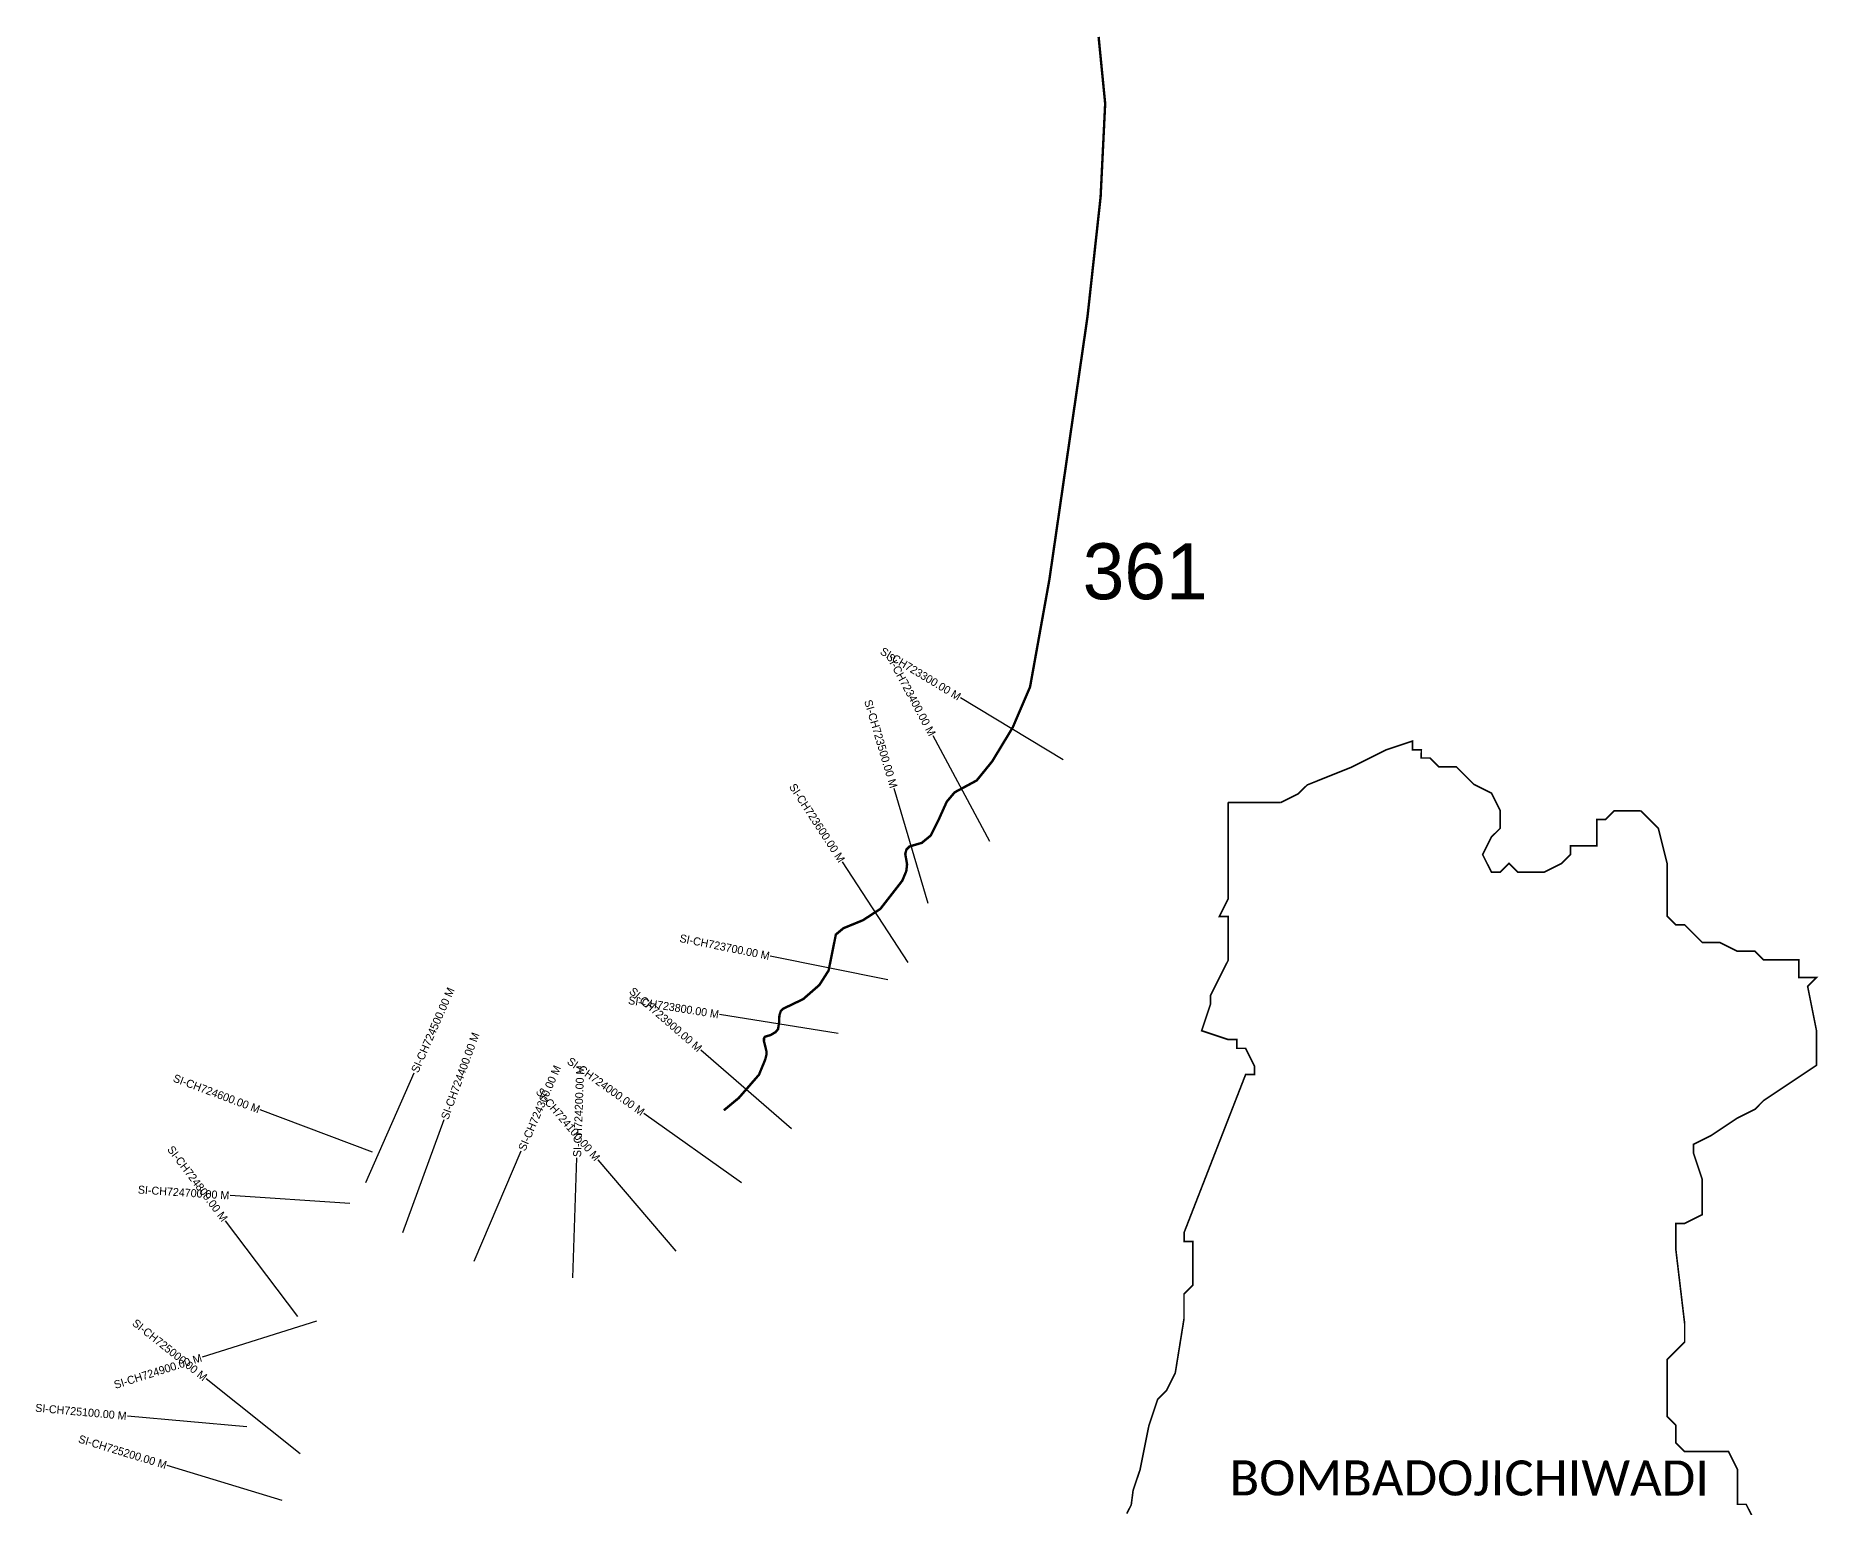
# Model space of a CAD drawing. Header units: metres. Extents: x 355512 to 358116, y 1739230 to 1742903.
# Drawn here: x 355512 to 357740, y 1741063 to 1742903 of the extents above; entities that cross this region are included whole.
import ezdxf
from ezdxf.enums import TextEntityAlignment as Align

# ---------------------------------------------------------------- set-up
doc = ezdxf.new("R2010")
doc.units = ezdxf.units.M
for name, color, linetype in [('CS', 134, 'Continuous'), ('CSMark', 6, 'Continuous'), ('NATURALLY PROTECTED', 3, 'Continuous'), ('VILLAGE NAME', 250, 'Continuous')]:
    doc.layers.add(name, color=color, linetype=linetype)

msp = doc.modelspace()

# ---------------------------------------------------------------- linework, layer by layer
at = {"color": 6, "const_width": 2}
for points in [[(357068.4, 1741944.6), (357090.4, 1741955.6), (357101.4, 1741966.5), (357156.3, 1741988.5), (357200.2, 1742010.4), (357233.2, 1742021.4), (357233.1, 1742010.4), (357244.1, 1742010.4), (357243.9, 1742000.2), (357254.9, 1742000.2), (357265.9, 1741989.2), (357287.8, 1741989.2), (357309.8, 1741967.2), (357331.7, 1741956.3), (357342.7, 1741934.3), (357342.7, 1741912.4), (357331.7, 1741901.4), (357320.7, 1741879.4), (357331.7, 1741857.5), (357342.7, 1741857.5), (357353.7, 1741868.4), (357364.6, 1741857.5), (357397.6, 1741857.5), (357419.5, 1741868.4), (357430.5, 1741879.4), (357430.5, 1741890.4), (357463.4, 1741890.4), (357463.4, 1741923.3), (357474.4, 1741923.3), (357485.4, 1741934.3), (357518.3, 1741934.3)], [(356876, 1741055.5), (356881.5, 1741066.4), (356883.8, 1741084.4), (356892.5, 1741110.3), (356903.5, 1741165.2), (356914.5, 1741198.2), (356925.4, 1741209.1), (356936.5, 1741231.1), (356947.4, 1741298.8), (356947.4, 1741329.9), (356958.4, 1741340.9), (356958.4, 1741395.7), (356947.5, 1741395.7), (356947.5, 1741406.7), (357024.4, 1741604.3), (357035.4, 1741604.3), (357035.4, 1741615.3), (357024.4, 1741637.2), (357013.4, 1741637.2), (357013.4, 1741648.2), (357002.5, 1741648.2), (356969.5, 1741659.2), (356980.5, 1741692.1), (356980.5, 1741703.1), (357002.5, 1741747), (357002.5, 1741801.9), (356991.5, 1741801.9), (357002.5, 1741823.9), (357002.5, 1741834.8), (357002.5, 1741845.8), (357002.5, 1741856.8), (357002.6, 1741944.6)], [(357002.6, 1741944.6), (357068.4, 1741944.6)], [(357518.3, 1741934.3), (357540.3, 1741912.4), (357551.3, 1741868.4), (357551.3, 1741857.5), (357551.3, 1741802.6), (357562.2, 1741791.6), (357573.2, 1741791.6), (357595.2, 1741769.6), (357617.1, 1741769.6), (357639.1, 1741758.6), (357661.1, 1741758.6), (357672, 1741747.7), (357716, 1741747.7), (357716, 1741725.7), (357737.9, 1741725.7), (357726.9, 1741714.7), (357737.9, 1741659.8), (357737.9, 1741615.9), (357672, 1741572), (357661.1, 1741561), (357639.1, 1741550), (357606.2, 1741528.1), (357584.2, 1741517.1), (357584.2, 1741506.2), (357595.2, 1741473.2), (357595.2, 1741429.3), (357573.2, 1741418.3), (357562.2, 1741418.3), (357562.2, 1741385.4), (357573.2, 1741293), (357573.2, 1741270.1), (357551.3, 1741248.2), (357551.3, 1741176.8), (357562.2, 1741165.8), (357562.2, 1741143.9), (357573.2, 1741132.9), (357628.1, 1741132.9), (357639.1, 1741110.9), (357639.1, 1741067), (357650.1, 1741067), (357661.1, 1741045.1)]]:
    msp.add_lwpolyline(points, dxfattribs=at)
at = {"layer": 'CS'}
for p, q in [((356796.5, 1741997.8), (356668.1, 1742075.4)), ((356704.6, 1741895.7), (356633.7, 1742027.9)), ((356627.7, 1741818.3), (356585.1, 1741962.1)), ((356602.7, 1741744.7), (356520.6, 1741870.3)), ((356577.4, 1741722.7), (356430.3, 1741752.4)), ((356515.1, 1741655.6), (356367, 1741679.3)), ((356456.9, 1741536.7), (356343.6, 1741635)), ((355924.8, 1741469.3), (355985.1, 1741606.7)), ((355933.3, 1741507.4), (355792.8, 1741560.1)), ((355971, 1741407.1), (356022.6, 1741548)), ((356394.5, 1741468.8), (356272.3, 1741555.8)), ((356060, 1741371.1), (356119, 1741509)), ((356183.5, 1741350.3), (356188.7, 1741500.2)), ((356312.6, 1741383.6), (356215.3, 1741497.8)), ((355904.7, 1741443.1), (355755.1, 1741453)), ((355839.9, 1741301.8), (355749.5, 1741421.5)), ((355863.3, 1741296.2), (355720.3, 1741250.9)), ((355842.6, 1741130.3), (355725.3, 1741223.8)), ((355776.1, 1741163.8), (355626.7, 1741177.4)), ((355820.1, 1741071.8), (355676.6, 1741115.6))]:
    msp.add_line(p, q, dxfattribs=at)
at = {"layer": 'NATURALLY PROTECTED', "const_width": 3, "flags": 128}
msp.add_lwpolyline([(356840.7, 1742901.9), (356848.9, 1742818.5), (356843.2, 1742701.8), (356826.8, 1742552), (356779.2, 1742223.5), (356755, 1742089), (356733.4, 1742038.5), (356707.7, 1741996), (356688.3, 1741972.1), (356660.8, 1741957.3), (356650.9, 1741945.6), (356640.7, 1741922.9), (356630.9, 1741903.3), (356619.7, 1741894.1), (356613.2, 1741892.2), (356604.4, 1741889.6), (356600.5, 1741885.7), (356599, 1741880.3), (356600, 1741874.7), (356601.3, 1741867.1), (356600.3, 1741858.7), (356595.3, 1741846.8), (356567.9, 1741811.5), (356546.2, 1741797.4), (356521.8, 1741787.4), (356512.3, 1741779.5), (356508.4, 1741760.2), (356503.2, 1741734.5), (356491.7, 1741716.4), (356471.4, 1741698.7), (356446.2, 1741686.6), (356443.4, 1741683.6), (356441.7, 1741678.4), (356441.3, 1741669.3), (356440, 1741661.2), (356436.9, 1741657.4), (356430.7, 1741653.8), (356423.7, 1741651.7), (356422.5, 1741649.9), (356422.4, 1741646), (356424, 1741639.8), (356425.5, 1741633.5), (356425.5, 1741629.1), (356424, 1741623.1), (356416.2, 1741604.2), (356391, 1741575.2), (356372.3, 1741559.7)], dxfattribs=at)

# ---------------------------------------------------------------- texts
at = {"insert": (356820.8, 1742268.7), "char_height": 70, "attachment_point": 1}
msp.add_mtext_dynamic_manual_height_columns('361', width=95.172, gutter_width=1, heights=[0], dxfattribs=at)
at = {"layer": 'CSMark'}
for s, rotation, p in [('SI-CH723300.00 M', 328.8692, (356667.2, 1742075.9)), ('SI-CH723400.00 M', 298.1912, (356633.2, 1742028.8)), ('SI-CH723500.00 M', 286.4801, (356584.8, 1741963)), ('SI-CH723600.00 M', 303.1635, (356520.1, 1741871.1)), ('SI-CH723700.00 M', 348.603, (356429.4, 1741752.6)), ('SI-CH723800.00 M', 350.9068, (356366, 1741679.5)), ('SI-CH723900.00 M', 319.061, (356342.8, 1741635.7)), ('SI-CH724000.00 M', 324.5322, (356271.5, 1741556.4)), ('SI-CH724600.00 M', 339.4416, (355791.9, 1741560.4)), ('SI-CH724100.00 M', 310.4475, (356214.6, 1741498.5)), ('SI-CH724800.00 M', 307.0599, (355748.9, 1741422.3)), ('SI-CH724700.00 M', 356.2093, (355754.1, 1741453.1)), ('SI-CH725000.00 M', 321.4581, (355724.5, 1741224.4)), ('SI-CH724900.00 M', 17.5844, (355719.4, 1741250.6)), ('SI-CH725100.00 M', 354.8067, (355625.7, 1741177.5)), ('SI-CH725200.00 M', 343.0271, (355675.6, 1741115.9))]:
    msp.add_text(s, height=10, rotation=rotation, dxfattribs=at).set_placement(p, align=Align.MIDDLE_RIGHT)
for s, rotation, p in [('SI-CH724500.00 M', 66.3279, (355985.5, 1741607.6)), ('SI-CH724400.00 M', 69.8906, (356023, 1741548.9)), ('SI-CH724300.00 M', 66.8123, (356119.4, 1741509.9)), ('SI-CH724200.00 M', 87.9891, (356188.8, 1741501.2))]:
    msp.add_text(s, height=10, rotation=rotation, dxfattribs=at).set_placement(p, align=Align.MIDDLE_LEFT)
at = {"layer": 'VILLAGE NAME', "insert": (357004.3, 1741122), "char_height": 43.826, "attachment_point": 1, "rotation": 359.9793}
msp.add_mtext_dynamic_manual_height_columns('{\\fCalibri|b0|i0|c0|p34;BOMBADOJICHIWADI}', width=621.448, gutter_width=314.9, heights=[0], dxfattribs=at)

doc.saveas('drawing.dxf')
